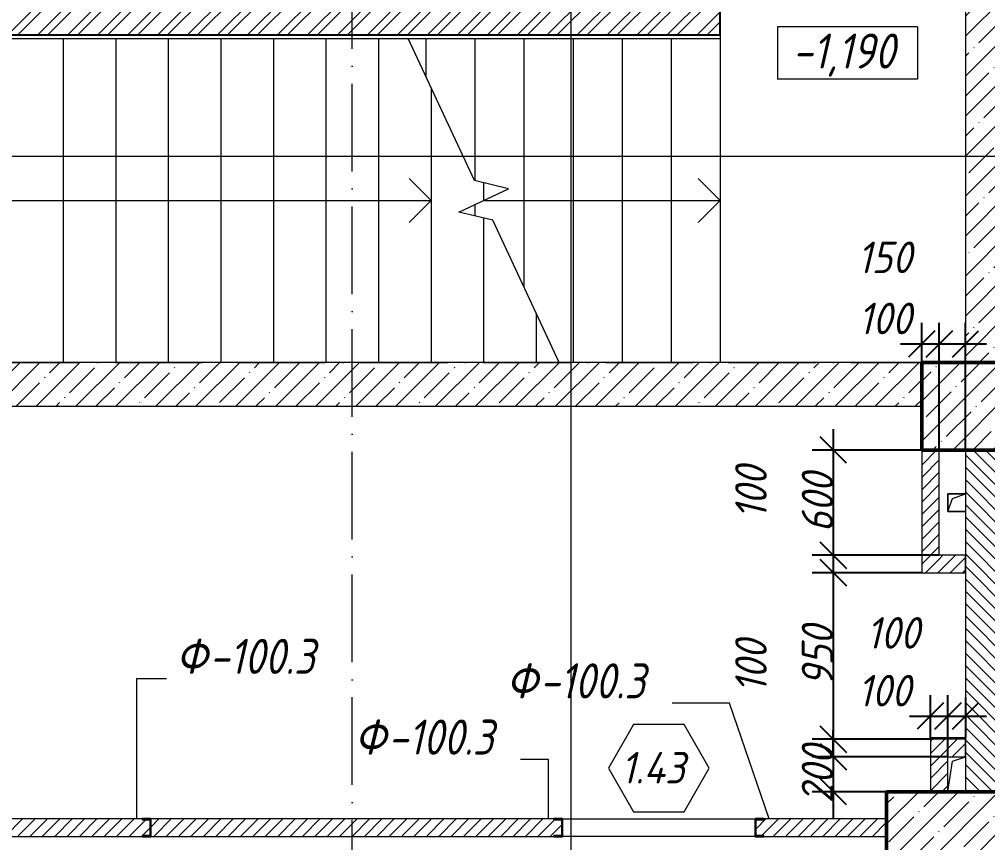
# Model space of a CAD drawing. Header units: millimetres. Extents: x -356862 to 418287, y 0 to 839748.
# Drawn here: x -79401 to -73874, y 624008 to 628706 of the extents above; entities that cross this region are included whole.
import ezdxf

# ---------------------------------------------------------------- set-up
doc = ezdxf.new("R2010")
doc.units = ezdxf.units.MM
doc.linetypes.add('50_200_ШТРИХ_1Т_ш5_п1_п1_', pattern=[700, 500, -100, 0, -100])
for name, color, linetype, lineweight in [('A-____-____-DIMS', 7, 'Continuous', 9), ('A-DOOR-____-IDEN', 7, 'Continuous', 9), ('A-FLOR-____-OTLN', 7, 'Continuous', 9), ('A-GENM-____-IDEN', 7, 'Continuous', 9), ('A-GENM-____-MCUT', 7, 'Continuous', 25), ('A-GENM-____-OTLN', 7, 'Continuous', 9), ('A-GENM-____-OTLN-1', 7, 'Continuous', 25), ('A-WALL-____-MCUT-1', 7, 'Continuous', 9), ('A-WALL-____-MCUT-3', 7, 'Continuous', 9), ('A-WALL-____-PATT-1', 7, 'Continuous', 9), ('A-WALL-FNSH-MCUT-1', 7, 'Continuous', 9), ('G-____-____-DIMS', 7, 'Continuous', 9), ('S-COLS-____-MCUT', 7, 'Continuous', 50), ('S-COLS-____-OTLN', 7, 'Continuous', 9), ('S-GRID-____-OTLN-1', 7, '50_200_ШТРИХ_1Т_ш5_п1_п1_', 9), ('S-STRS-____-MBND', 7, 'Continuous', 9), ('S-STRS-____-OTLN-1', 7, 'Continuous', 9)]:
    doc.layers.add(name, color=color, linetype=linetype, lineweight=lineweight)
for name, color, linetype, lineweight, true_color in [('A-WALL-____-MCUT-6', 7, 'Continuous', 25, 0x000000), ('A-WALL-____-PATT-2', 7, 'Continuous', 9, 0x787878), ('A-WALL-____-PATT-4', 9, 'Continuous', 9, 0x808080), ('A-WALL-____-PATT-6', 7, 'Continuous', 9, 0x000000), ('G-____-____-SYMB-1', 9, 'Continuous', 9, 0x808080), ('G-____-____-SYMB-2', 7, 'Continuous', 9, 0x000000), ('I-WALL-____-OTLN-2', 7, 'Continuous', 9, 0x000000)]:
    doc.layers.add(name, color=color, linetype=linetype, lineweight=lineweight, true_color=true_color)
doc.styles.add('ISOCPEUR_I_10', font='isocpeui.ttf', dxfattribs={"width": 0.9, "height": 180})
doc.styles.add('ISOCPEUR_I_14', font='isocpeui.ttf', dxfattribs={"width": 0.9, "height": 180})
doc.styles.add('ISOCPEUR_I_2', font='isocpeui.ttf', dxfattribs={"width": 0.85, "height": 2.3})
doc.dimstyles.new('ISO-1_8_0_9К_СРЕДНИЙ_Кладочные_5', dxfattribs={"dimscale": 304.8, "dimtxt": 179.276612, "dimasz": 0.492126, "dimexe": 0.393701, "dimexo": 0, "dimgap": 0, "dimtad": 1, "dimdec": 3, "dimrnd": 0.001, "dimdsep": 46, "dimtxsty": 'ISOCPEUR_I_10', "dimblk1": 'OBLIQUE', "dimblk2": 'OBLIQUE', "dimsah": 1, "dimcen": 0.09, "dimdle": 0.393701, "dimazin": 0, "dimtfac": 1, "dimtdec": 4, "dimtix": 1, "dimtmove": 2, "dimatfit": 3, "dimfxl": 1, "dimtvp": 1, "dimtolj": 1, "dimtzin": 0, "dimarcsym": 2})
doc.dimstyles.new('ISO-1_8_0_9К_СРЕДНИЙ_Кладочные_6', dxfattribs={"dimscale": 304.8, "dimtxt": 179.276612, "dimasz": 0.492126, "dimexe": 0.393701, "dimexo": 0, "dimgap": 0, "dimtad": 1, "dimdec": 3, "dimrnd": 0.001, "dimdsep": 46, "dimtxsty": 'ISOCPEUR_I_14', "dimblk1": 'OBLIQUE', "dimblk2": 'OBLIQUE', "dimsah": 1, "dimcen": 0.09, "dimdle": 0.393701, "dimazin": 0, "dimtfac": 1, "dimtdec": 4, "dimtix": 1, "dimtmove": 0, "dimatfit": 3, "dimfxl": 1, "dimtvp": 1, "dimtolj": 1, "dimtzin": 0, "dimarcsym": 2})
pattern_1 = [(45, (-175000.736, 544716.51), (-35.35534, 35.35534), [])]
pattern_2 = [(45, (-175000.74, 544716.51), (-114.04925, 114.04925), []), (45, (-174886.69, 544716.51), (-114.04925, 114.04925), [201.612, -40.322, 3.353, -36.97])]

# ---------------------------------------------------------------- blocks, each defined once
blk = doc.blocks.new('BSC_Колонна _Прямоугольная - 500х700-V133-АР1_Кладочный план 1 этажа в осях 1-64_Ю-ЯЯ')
at = {"layer": 'S-COLS-____-OTLN'}
h = blk.add_hatch(dxfattribs=at)
h.set_pattern_fill('FP_137', color=256, style=0, pattern_type=2)
h.set_pattern_definition([(315, (-79331.04, 100900), (114.04925, 114.04925), []), (315, (-79331.04, 100785.95), (114.04925, 114.04925), [201.613, -40.323, 3.353, -36.97])])
h.paths.add_polyline_path([(-250, 350), (-250, -350), (250, -350), (250, 350)], flags=0)
at = {"layer": 'S-COLS-____-MCUT'}
for p, q in [((250, 350), (-250, 350)), ((-250, 350), (-250, -350)), ((250, -350), (250, 350)), ((-250, -350), (250, -350))]:
    blk.add_line(p, q, dxfattribs=at)
blk = doc.blocks.new('BSC_Колонна _Прямоугольная - 500х500-V135-АР1_Кладочный план 1 этажа в осях 1-64_Ю-ЯЯ')
at = {"layer": 'S-COLS-____-OTLN'}
h = blk.add_hatch(dxfattribs=at)
h.set_pattern_fill('FP_139', color=256, style=0, pattern_type=2)
h.set_pattern_definition([(135, (81781.04, -101000), (-114.04925, -114.04925), []), (135, (81781.04, -100885.95), (-114.04925, -114.04925), [201.613, -40.323, 3.353, -36.97])])
h.paths.add_polyline_path([(250, 250), (-250, 250), (-250, -250), (250, -250)], flags=0)
at = {"layer": 'S-COLS-____-MCUT'}
for p, q in [((250, 250), (-250, 250)), ((-250, 250), (-250, -250)), ((250, -250), (250, 250)), ((-250, -250), (250, -250))]:
    blk.add_line(p, q, dxfattribs=at)
blk = doc.blocks.new('154_Фахверк_СКБ_Швеллер - Тип_100_3600-27825154-АР1_Кладочный план 1 этажа в осях 1-64_Ю-ЯЯ')
at = {"layer": 'A-GENM-____-MCUT'}
for p, q in [((175, 50), (125, 50)), ((125, 50), (125, -50)), ((128, 47), (175, 47)), ((128, -47), (128, 47)), ((175, 47), (175, 50)), ((125, -50), (175, -50)), ((175, -47), (128, -47)), ((175, -50), (175, -47))]:
    blk.add_line(p, q, dxfattribs=at)
blk = doc.blocks.new('AR_Отверстие прямоугольное _в плите_ - AR_Отверстие прямоугольное _в плите_-V208-АР1_Кладочный план 1 этажа в осях 1-64_Ю-ЯЯ')
at = {"layer": 'A-GENM-____-OTLN'}
for p, q in [((50, 50), (-50, 50)), ((-50, 50), (-50, -50)), ((-50, -50), (-25, 25)), ((-25, 25), (50, 50)), ((-50, -50), (50, -50))]:
    blk.add_line(p, q, dxfattribs=at)
blk = doc.blocks.new('AR_Отверстие прямоугольное _в плите_ - AR_Отверстие прямоугольное _в плите_-30510730-АР1_Кладочный план 1 этажа в осях 1-64_Ю-ЯЯ')
at = {"layer": 'A-GENM-____-OTLN'}
for p, q in [((-50, -100), (-25, 75)), ((-25, 75), (50, 100))]:
    blk.add_line(p, q, dxfattribs=at)
blk = doc.blocks.new('Марка проема - марка проема-27336095-АР1_Кладочный план 1 этажа в осях 1-64_Ю-ЯЯ')
at = {"layer": 'A-DOOR-____-IDEN'}
for p, q in [((-1.439, 0.159), (-2.877, -2.333)), ((1.439, 0.159), (-1.439, 0.159)), ((2.877, -2.333), (1.439, 0.159)), ((-2.877, -2.333), (-1.439, -4.825)), ((1.439, -4.825), (2.877, -2.333)), ((-1.439, -4.825), (1.439, -4.825))]:
    blk.add_line(p, q, dxfattribs=at)
blk = doc.blocks.new('_Oblique')
at = {"color": 0, "linetype": 'ByBlock', "lineweight": -2}
blk.add_line((-0.5, -0.5), (0.5, 0.5), dxfattribs=at)
blk = doc.blocks.new('*D12937')
at = {"layer": 'A-____-____-DIMS', "color": 0, "lineweight": -2, "transparency": 16777216}
for p, q in [((-74755.4, 626367.6), (-74755.4, 625527.6)), ((-74250.7, 626247.6), (-74875.4, 626247.6)), ((-74150.7, 625647.6), (-74875.4, 625647.6))]:
    blk.add_line(p, q, dxfattribs=at)
at = {"layer": 'Defpoints', "color": 0, "transparency": 16777216}
for p in [(-74250.7, 626247.6), (-74755.4, 625647.6), (-74150.7, 625647.6)]:
    blk.add_point(p, dxfattribs=at)
at = {"layer": 'A-____-____-DIMS', "color": 0, "lineweight": -2, "transparency": 16777216, "xscale": 150, "yscale": 150, "zscale": 150}
for p, rotation in [((-74755.4, 626247.6), 90), ((-74755.4, 625647.6), 270)]:
    blk.add_blockref('_Oblique', p, dxfattribs=dict(at, rotation=rotation))
at = {"layer": 'A-____-____-DIMS', "color": 0, "transparency": 16777216, "insert": (-74845.4, 625947.6), "char_height": 180, "width": 409.578, "attachment_point": 5, "rotation": 90, "style": 'ISOCPEUR_I_14'}
blk.add_mtext('\\A1;600', dxfattribs=at)
blk = doc.blocks.new('*D12938')
at = {"layer": 'A-____-____-DIMS', "color": 0, "lineweight": -2, "transparency": 16777216}
for p, q in [((-74755.4, 625767.6), (-74755.4, 625427.6)), ((-74150.7, 625647.6), (-74875.4, 625647.6)), ((-74250.7, 625547.6), (-74875.4, 625547.6))]:
    blk.add_line(p, q, dxfattribs=at)
at = {"layer": 'Defpoints', "color": 0, "transparency": 16777216}
for p in [(-74150.7, 625647.6), (-74755.4, 625547.6), (-74250.7, 625547.6)]:
    blk.add_point(p, dxfattribs=at)
at = {"layer": 'A-____-____-DIMS', "color": 0, "lineweight": -2, "transparency": 16777216, "xscale": 150, "yscale": 150, "zscale": 150}
for p, rotation in [((-74755.4, 625647.6), 90), ((-74755.4, 625547.6), 270)]:
    blk.add_blockref('_Oblique', p, dxfattribs=dict(at, rotation=rotation))
at = {"layer": 'A-____-____-DIMS', "color": 0, "transparency": 16777216, "insert": (-75315.1, 625853.7), "char_height": 180, "width": 368.207, "attachment_point": 1, "rotation": 90, "line_spacing_factor": 1.149209, "style": 'ISOCPEUR_I_10'}
blk.add_mtext('\\A1;100', dxfattribs=at)
blk = doc.blocks.new('*D12939')
at = {"layer": 'A-____-____-DIMS', "color": 0, "lineweight": -2, "transparency": 16777216}
for p, q in [((-74755.4, 625667.6), (-74755.4, 624477.6)), ((-74250.7, 625547.6), (-74875.4, 625547.6)), ((-74200.7, 624597.6), (-74875.4, 624597.6))]:
    blk.add_line(p, q, dxfattribs=at)
at = {"layer": 'Defpoints', "color": 0, "transparency": 16777216}
for p in [(-74250.7, 625547.6), (-74755.4, 624597.6), (-74200.7, 624597.6)]:
    blk.add_point(p, dxfattribs=at)
at = {"layer": 'A-____-____-DIMS', "color": 0, "lineweight": -2, "transparency": 16777216, "xscale": 150, "yscale": 150, "zscale": 150}
for p, rotation in [((-74755.4, 625547.6), 90), ((-74755.4, 624597.6), 270)]:
    blk.add_blockref('_Oblique', p, dxfattribs=dict(at, rotation=rotation))
at = {"layer": 'A-____-____-DIMS', "color": 0, "transparency": 16777216, "insert": (-74845.4, 625072.6), "char_height": 180, "width": 409.578, "attachment_point": 5, "rotation": 90, "style": 'ISOCPEUR_I_14'}
blk.add_mtext('\\A1;950', dxfattribs=at)
blk = doc.blocks.new('*D12940')
at = {"layer": 'A-____-____-DIMS', "color": 0, "lineweight": -2, "transparency": 16777216}
for p, q in [((-74755.4, 624717.6), (-74755.4, 624377.6)), ((-74200.7, 624597.6), (-74875.4, 624597.6)), ((-74100.7, 624497.6), (-74875.4, 624497.6))]:
    blk.add_line(p, q, dxfattribs=at)
at = {"layer": 'Defpoints', "color": 0, "transparency": 16777216}
for p in [(-74200.7, 624597.6), (-74755.4, 624497.6), (-74100.7, 624497.6)]:
    blk.add_point(p, dxfattribs=at)
at = {"layer": 'A-____-____-DIMS', "color": 0, "lineweight": -2, "transparency": 16777216, "xscale": 150, "yscale": 150, "zscale": 150}
for p, rotation in [((-74755.4, 624597.6), 90), ((-74755.4, 624497.6), 270)]:
    blk.add_blockref('_Oblique', p, dxfattribs=dict(at, rotation=rotation))
at = {"layer": 'A-____-____-DIMS', "color": 0, "transparency": 16777216, "insert": (-75315.1, 624861.7), "char_height": 180, "width": 368.207, "attachment_point": 1, "rotation": 90, "line_spacing_factor": 1.149209, "style": 'ISOCPEUR_I_10'}
blk.add_mtext('\\A1;100', dxfattribs=at)
blk = doc.blocks.new('*D12941')
at = {"layer": 'A-____-____-DIMS', "color": 0, "lineweight": -2, "transparency": 16777216}
for p, q in [((-74755.4, 624497.6), (-74755.4, 624647.6)), ((-74100.7, 624497.6), (-74875.4, 624497.6)), ((-74755.4, 624497.6), (-74755.4, 624297.6)), ((-74200.7, 624297.6), (-74875.4, 624297.6)), ((-74755.4, 624297.6), (-74755.4, 624147.6))]:
    blk.add_line(p, q, dxfattribs=at)
at = {"layer": 'Defpoints', "color": 0, "transparency": 16777216}
for p in [(-74100.7, 624497.6), (-74755.4, 624297.6), (-74200.7, 624297.6)]:
    blk.add_point(p, dxfattribs=at)
at = {"layer": 'A-____-____-DIMS', "color": 0, "lineweight": -2, "transparency": 16777216, "xscale": 150, "yscale": 150, "zscale": 150}
for p, rotation in [((-74755.4, 624497.6), 270), ((-74755.4, 624297.6), 90)]:
    blk.add_blockref('_Oblique', p, dxfattribs=dict(at, rotation=rotation))
at = {"layer": 'A-____-____-DIMS', "color": 0, "transparency": 16777216, "insert": (-74845.4, 624397.6), "char_height": 180, "width": 409.578, "attachment_point": 5, "rotation": 90, "style": 'ISOCPEUR_I_14'}
blk.add_mtext('\\A1;200', dxfattribs=at)
blk = doc.blocks.new('*D12942')
at = {"layer": 'A-____-____-DIMS', "color": 0, "lineweight": -2, "transparency": 16777216}
for p, q in [((-74250.7, 626247.6), (-74250.7, 626973.7)), ((-74150.7, 626247.6), (-74150.7, 626973.7)), ((-74370.7, 626853.7), (-74030.7, 626853.7))]:
    blk.add_line(p, q, dxfattribs=at)
at = {"layer": 'Defpoints', "color": 0, "transparency": 16777216}
for p in [(-74150.7, 626853.7), (-74250.7, 626247.6), (-74150.7, 626247.6)]:
    blk.add_point(p, dxfattribs=at)
at = {"layer": 'A-____-____-DIMS', "color": 0, "lineweight": -2, "transparency": 16777216, "xscale": 150, "yscale": 150, "zscale": 150, "rotation": 180}
blk.add_blockref('_Oblique', (-74250.7, 626853.7), dxfattribs=at)
at = {"layer": 'A-____-____-DIMS', "color": 0, "lineweight": -2, "transparency": 16777216, "xscale": 150, "yscale": 150, "zscale": 150}
blk.add_blockref('_Oblique', (-74150.7, 626853.7), dxfattribs=at)
at = {"layer": 'A-____-____-DIMS', "color": 0, "transparency": 16777216, "insert": (-74612.7, 627088.8), "char_height": 180, "width": 368.207, "attachment_point": 1, "line_spacing_factor": 1.149209, "style": 'ISOCPEUR_I_10'}
blk.add_mtext('\\A1;100', dxfattribs=at)
blk = doc.blocks.new('*D12943')
at = {"layer": 'A-____-____-DIMS', "color": 0, "lineweight": -2, "transparency": 16777216}
for p, q in [((-74150.7, 626247.6), (-74150.7, 626973.7)), ((-74000.7, 626247.6), (-74000.7, 626973.7)), ((-74270.7, 626853.7), (-73880.7, 626853.7))]:
    blk.add_line(p, q, dxfattribs=at)
at = {"layer": 'Defpoints', "color": 0, "transparency": 16777216}
for p in [(-74000.7, 626853.7), (-74150.7, 626247.6), (-74000.7, 626247.6)]:
    blk.add_point(p, dxfattribs=at)
at = {"layer": 'A-____-____-DIMS', "color": 0, "lineweight": -2, "transparency": 16777216, "xscale": 150, "yscale": 150, "zscale": 150, "rotation": 180}
blk.add_blockref('_Oblique', (-74150.7, 626853.7), dxfattribs=at)
at = {"layer": 'A-____-____-DIMS', "color": 0, "lineweight": -2, "transparency": 16777216, "xscale": 150, "yscale": 150, "zscale": 150}
blk.add_blockref('_Oblique', (-74000.7, 626853.7), dxfattribs=at)
at = {"layer": 'A-____-____-DIMS', "color": 0, "transparency": 16777216, "insert": (-74617.7, 627437.6), "char_height": 180, "width": 368.207, "attachment_point": 1, "line_spacing_factor": 1.149209, "style": 'ISOCPEUR_I_10'}
blk.add_mtext('\\A1;150', dxfattribs=at)
blk = doc.blocks.new('*D12944')
at = {"layer": 'A-____-____-DIMS', "color": 0, "lineweight": -2, "transparency": 16777216}
for p, q in [((-74200.7, 624597.6), (-74200.7, 624849.7)), ((-74100.7, 624497.6), (-74100.7, 624849.7)), ((-74320.7, 624729.7), (-73980.7, 624729.7))]:
    blk.add_line(p, q, dxfattribs=at)
at = {"layer": 'Defpoints', "color": 0, "transparency": 16777216}
for p in [(-74100.7, 624729.7), (-74200.7, 624597.6), (-74100.7, 624497.6)]:
    blk.add_point(p, dxfattribs=at)
at = {"layer": 'A-____-____-DIMS', "color": 0, "lineweight": -2, "transparency": 16777216, "xscale": 150, "yscale": 150, "zscale": 150, "rotation": 180}
blk.add_blockref('_Oblique', (-74200.7, 624729.7), dxfattribs=at)
at = {"layer": 'A-____-____-DIMS', "color": 0, "lineweight": -2, "transparency": 16777216, "xscale": 150, "yscale": 150, "zscale": 150}
blk.add_blockref('_Oblique', (-74100.7, 624729.7), dxfattribs=at)
at = {"layer": 'A-____-____-DIMS', "color": 0, "transparency": 16777216, "insert": (-74616.1, 624964.9), "char_height": 180, "width": 368.207, "attachment_point": 1, "line_spacing_factor": 1.149209, "style": 'ISOCPEUR_I_10'}
blk.add_mtext('\\A1;100', dxfattribs=at)
blk = doc.blocks.new('*D12945')
at = {"layer": 'A-____-____-DIMS', "color": 0, "lineweight": -2, "transparency": 16777216}
for p, q in [((-74100.7, 624497.6), (-74100.7, 624849.7)), ((-74000.7, 624835.8), (-74000.7, 624609.7)), ((-74220.7, 624729.7), (-73880.7, 624729.7))]:
    blk.add_line(p, q, dxfattribs=at)
at = {"layer": 'Defpoints', "color": 0, "transparency": 16777216}
for p in [(-74000.7, 624835.8), (-74000.7, 624729.7), (-74100.7, 624497.6)]:
    blk.add_point(p, dxfattribs=at)
at = {"layer": 'A-____-____-DIMS', "color": 0, "lineweight": -2, "transparency": 16777216, "xscale": 150, "yscale": 150, "zscale": 150, "rotation": 180}
blk.add_blockref('_Oblique', (-74100.7, 624729.7), dxfattribs=at)
at = {"layer": 'A-____-____-DIMS', "color": 0, "lineweight": -2, "transparency": 16777216, "xscale": 150, "yscale": 150, "zscale": 150}
blk.add_blockref('_Oblique', (-74000.7, 624729.7), dxfattribs=at)
at = {"layer": 'A-____-____-DIMS', "color": 0, "transparency": 16777216, "insert": (-74565.9, 625294.7), "char_height": 180, "width": 368.207, "attachment_point": 1, "line_spacing_factor": 1.149209, "style": 'ISOCPEUR_I_10'}
blk.add_mtext('\\A1;100', dxfattribs=at)
blk = doc.blocks.new('Высотные отметки - 9_5х3_5_h_-17668430-АР1_Кладочный план 1 этажа в осях 1-64_Ю-ЯЯ')
at = {"layer": 'G-____-____-DIMS'}
for p, q in [((-4, 3), (-4, 0)), ((4, 3), (-4, 3)), ((4, 3), (4, 0)), ((4, 0), (-4, 0))]:
    blk.add_line(p, q, dxfattribs=at)

msp = doc.modelspace()

# ---------------------------------------------------------------- hatches: boundary and pattern name
at = {"layer": 'A-WALL-____-PATT-1'}
h = msp.add_hatch(dxfattribs=at)
h.set_pattern_fill('FP_6', color=256, style=0, pattern_type=2)
h.set_pattern_definition([(135, (-175000.736, 544716.51), (-35.35534, -35.35534), [])])
h.paths.add_polyline_path([(-73750.7357, 624297.5526), (-73750.7357, 626247.5526), (-74000.7357, 626247.5526), (-74000.7357, 624297.5526)], flags=0)
at = {"layer": 'A-WALL-____-PATT-2'}
h = msp.add_hatch(dxfattribs=at)
h.set_pattern_fill('FP_2', color=256, style=0, pattern_type=2)
h.set_pattern_definition(pattern_2)
h.paths.add_polyline_path([(-73750.7357, 626747.5526), (-73750.7357, 630147.5526), (-74000.7357, 630147.5526), (-74000.7357, 626747.5526)], flags=0)
h = msp.add_hatch(dxfattribs=at)
h.set_pattern_fill('FP_2', color=256, style=0, pattern_type=2)
h.set_pattern_definition(pattern_2)
h.paths.add_polyline_path([(-74250.7357, 626497.5526), (-74250.7357, 626747.5526), (-81250.7357, 626747.5526), (-81250.7357, 626497.5526), (-74269.8145, 626497.5526)], flags=0)
at = {"layer": 'A-WALL-____-PATT-4'}
h = msp.add_hatch(dxfattribs=at)
h.set_pattern_fill('FP_5', color=256, style=0, pattern_type=2)
h.set_pattern_definition(pattern_1)
h.paths.add_polyline_path([(-74150.7357, 625547.5526), (-74150.7357, 626247.5526), (-74250.7357, 626247.5526), (-74250.7357, 625547.5526)], flags=0)
h = msp.add_hatch(dxfattribs=at)
h.set_pattern_fill('FP_5', color=256, style=0, pattern_type=2)
h.set_pattern_definition(pattern_1)
h.paths.add_polyline_path([(-74150.7357, 625547.5526), (-74000.7357, 625547.5526), (-74000.7357, 625647.5526), (-74150.7357, 625647.5526)], flags=0)
h = msp.add_hatch(dxfattribs=at)
h.set_pattern_fill('FP_5', color=256, style=0, pattern_type=2)
h.set_pattern_definition(pattern_1)
h.paths.add_polyline_path([(-74000.7357, 624497.5526), (-74000.7357, 624597.5526), (-74200.7357, 624597.5526), (-74200.7357, 624497.5526), (-74100.7357, 624497.5526)], flags=0)
h = msp.add_hatch(dxfattribs=at)
h.set_pattern_fill('FP_5', color=256, style=0, pattern_type=2)
h.set_pattern_definition(pattern_1)
h.paths.add_polyline_path([(-74100.7357, 624297.5526), (-74100.7357, 624497.5526), (-74200.7357, 624497.5526), (-74200.7357, 624297.5526)], flags=0)
h = msp.add_hatch(dxfattribs=at)
h.set_pattern_fill('FP_5', color=256, style=0, pattern_type=2)
h.set_pattern_definition(pattern_1)
h.paths.add_polyline_path([(-76350.7357, 624042.5526), (-76350.7357, 624045.5526), (-76303.7357, 624045.5526), (-76303.7357, 624139.5526), (-76350.7357, 624139.5526), (-76350.7357, 624142.5526), (-78650.7357, 624142.5526), (-78650.7357, 624042.5526), (-77804.743, 624042.5526)], flags=0)
h.paths.add_polyline_path([(-75150.7357, 624042.5526), (-74450.7357, 624042.5526), (-74450.7357, 624142.5526), (-75150.7357, 624142.5526), (-75150.7357, 624139.5526), (-75197.7357, 624139.5526), (-75197.7357, 624045.5526), (-75150.7357, 624045.5526)], flags=0)
h.paths.add_polyline_path([(-78700.7357, 624042.5526), (-78700.7357, 624045.5526), (-78653.7357, 624045.5526), (-78653.7357, 624139.5526), (-78700.7357, 624139.5526), (-78700.7357, 624142.5526), (-81050.7357, 624142.5526), (-81050.7357, 624042.5526), (-79572.2073, 624042.5526)], flags=0)
at = {"layer": 'A-WALL-____-PATT-6'}
h = msp.add_hatch(dxfattribs=at)
h.set_pattern_fill('FP_3', color=256, style=0, pattern_type=2)
h.set_pattern_definition([(45, (-175000.74, 544716.51), (-85.53659, 85.53659), []), (45, (-174943.71, 544716.51), (-85.53659, 85.53659), [])])
h.paths.add_polyline_path([(-75400.7357, 628617.5526), (-75400.7357, 628867.5526), (-79450.7357, 628867.5526), (-79450.7357, 628617.5526), (-76037.2788, 628617.5526)], flags=0)

# ---------------------------------------------------------------- linework, layer by layer
at = {"layer": 'A-FLOR-____-OTLN'}
for p, q in [((-74100.7357, 625997.2051), (-74000.7357, 625997.2051)), ((-74100.7357, 625897.2051), (-74100.7357, 625997.2051)), ((-74000.7357, 625897.2051), (-74100.7357, 625897.2051)), ((-74200.7357, 624597.5526), (-74200.7357, 624607.5526)), ((-74200.7357, 624607.5526), (-74000.7357, 624607.5526))]:
    msp.add_line(p, q, dxfattribs=at)
at = {"layer": 'A-GENM-____-IDEN'}
for p, q in [((-78730.7357, 624943.4421), (-78561.263, 624943.4421)), ((-78730.7357, 624142.5526), (-78730.7357, 624943.4421)), ((-75347.6478, 624803.4421), (-75675.7357, 624803.4421)), ((-75120.7357, 624142.5526), (-75347.6478, 624803.4421)), ((-76380.7357, 624482.5526), (-76541.263, 624482.5526)), ((-76380.7357, 624142.5526), (-76380.7357, 624482.5526))]:
    msp.add_line(p, q, dxfattribs=at)
at = {"layer": 'A-WALL-____-MCUT-1'}
msp.add_line((-74000.7357, 626247.5526), (-74000.7357, 624297.5526), dxfattribs=at)
at = {"layer": 'A-WALL-____-MCUT-3'}
for p, q in [((-74000.7357, 630147.5526), (-74000.7357, 626747.5526)), ((-74250.7357, 626747.5526), (-81250.7357, 626747.5526)), ((-81250.7357, 626497.5526), (-74250.7357, 626497.5526))]:
    msp.add_line(p, q, dxfattribs=at)
at = {"layer": 'A-WALL-____-MCUT-6'}
for p, q in [((-75400.7357, 628617.5526), (-75400.7357, 628867.5526)), ((-79450.7357, 628617.5526), (-75400.7357, 628617.5526))]:
    msp.add_line(p, q, dxfattribs=at)
at = {"layer": 'A-WALL-FNSH-MCUT-1'}
for p, q in [((-74250.7357, 626247.5526), (-74250.7357, 625547.5526)), ((-74150.7357, 625647.5526), (-74150.7357, 626247.5526)), ((-74000.7357, 625647.5526), (-74150.7357, 625647.5526)), ((-74000.7357, 625547.5526), (-74000.7357, 625647.5526)), ((-74250.7357, 625547.5526), (-74000.7357, 625547.5526)), ((-74000.7357, 624597.5526), (-74200.7357, 624597.5526)), ((-74200.7357, 624597.5526), (-74200.7357, 624297.5526)), ((-74000.7357, 624497.5526), (-74000.7357, 624597.5526)), ((-74100.7357, 624497.5526), (-74000.7357, 624497.5526)), ((-74100.7357, 624297.5526), (-74100.7357, 624497.5526)), ((-78700.7357, 624142.5526), (-81050.7357, 624142.5526)), ((-76350.7357, 624142.5526), (-78650.7357, 624142.5526)), ((-74450.7357, 624142.5526), (-75150.7357, 624142.5526)), ((-81050.7357, 624042.5526), (-78700.7357, 624042.5526)), ((-78650.7357, 624042.5526), (-76350.7357, 624042.5526)), ((-75150.7357, 624042.5526), (-74450.7357, 624042.5526))]:
    msp.add_line(p, q, dxfattribs=at)
at = {"layer": 'G-____-____-SYMB-1'}
msp.add_line((-76252.5357, 632307.6488), (-76252.5357, 590122.8368), dxfattribs=at)
at = {"layer": 'G-____-____-SYMB-2'}
msp.add_line((-180262.5176, 627925.5632), (-70620.9903, 627925.5632), dxfattribs=at)
at = {"layer": 'I-WALL-____-OTLN-2'}
for p, q in [((-76300.7357, 624142.5526), (-75200.7357, 624142.5526)), ((-75200.7357, 624042.5526), (-76300.7357, 624042.5526))]:
    msp.add_line(p, q, dxfattribs=at)
at = {"layer": 'S-GRID-____-OTLN-1'}
for p, q in [((-77500.7357, 594233.193), (-77500.7357, 635609.362)), ((-179669.5059, 626747.5526), (-70926.3291, 626747.5526))]:
    msp.add_line(p, q, dxfattribs=at)
at = {"layer": 'S-STRS-____-MBND'}
for p, q in [((-76803.563, 627785.4936), (-77182.0703, 628597.2051)), ((-76609.1251, 627738.2392), (-76803.563, 627785.4936)), ((-76892.3463, 627606.171), (-76609.1251, 627738.2392)), ((-76697.9084, 627558.9166), (-76892.3463, 627606.171)), ((-76319.4011, 626747.2051), (-76697.9084, 627558.9166))]:
    msp.add_line(p, q, dxfattribs=at)
at = {"layer": 'S-STRS-____-OTLN-1'}
for p, q in [((-79450.7357, 628597.2051), (-79150.7357, 628597.2051)), ((-79150.7357, 628597.2051), (-78850.7357, 628597.2051)), ((-79150.7357, 628597.2051), (-79150.7357, 626747.5526)), ((-79150.7357, 628597.2051), (-79150.7357, 626747.5526)), ((-78850.7357, 628597.2051), (-78550.7357, 628597.2051)), ((-78850.7357, 628597.2051), (-78850.7357, 626747.5526)), ((-78850.7357, 628597.2051), (-78850.7357, 626747.5526)), ((-78550.7357, 628597.2051), (-78250.7357, 628597.2051)), ((-78550.7357, 628597.2051), (-78550.7357, 626747.5526)), ((-78550.7357, 628597.2051), (-78550.7357, 626747.5526)), ((-78250.7357, 628597.2051), (-77950.7357, 628597.2051)), ((-78250.7357, 628597.2051), (-78250.7357, 626747.5526)), ((-78250.7357, 628597.2051), (-78250.7357, 626747.5526)), ((-77950.7357, 628597.2051), (-77650.7357, 628597.2051)), ((-77950.7357, 628597.2051), (-77950.7357, 626747.5526)), ((-77950.7357, 628597.2051), (-77950.7357, 626747.5526)), ((-77650.7357, 628597.2051), (-77350.7357, 628597.2051)), ((-77650.7357, 628597.2051), (-77650.7357, 626747.5526)), ((-77650.7357, 628597.2051), (-77650.7357, 626747.5526)), ((-77350.7357, 628597.2051), (-77182.0703, 628597.2051)), ((-77350.7357, 628597.2051), (-77350.7357, 626747.5526)), ((-77350.7357, 628597.2051), (-77350.7357, 626747.5526)), ((-77182.0703, 628597.2051), (-77080.7357, 628597.2051)), ((-77080.7357, 628597.2051), (-76800.7357, 628597.2051)), ((-77080.7357, 628597.2051), (-77080.7357, 628379.8924)), ((-77080.7357, 628597.2051), (-77080.7357, 628379.8924)), ((-76800.7357, 628597.2051), (-76520.7357, 628597.2051)), ((-76800.7357, 628597.2051), (-76800.7357, 627784.8064)), ((-76800.7357, 628597.2051), (-76800.7357, 627784.8064)), ((-76520.7357, 628597.2051), (-76240.7357, 628597.2051)), ((-76520.7357, 628597.2051), (-76520.7357, 627178.9685)), ((-76520.7357, 628597.2051), (-76520.7357, 627178.9685)), ((-76240.7357, 628597.2051), (-75960.7357, 628597.2051)), ((-76240.7357, 628597.2051), (-76240.7357, 626747.5526)), ((-76240.7357, 628597.2051), (-76240.7357, 626747.5526)), ((-75960.7357, 628597.2051), (-75680.7357, 628597.2051)), ((-75960.7357, 628597.2051), (-75960.7357, 626747.5526)), ((-75960.7357, 628597.2051), (-75960.7357, 626747.5526)), ((-75680.7357, 628597.2051), (-75400.7357, 628597.2051)), ((-75680.7357, 628597.2051), (-75680.7357, 626747.5526)), ((-75680.7357, 628597.2051), (-75680.7357, 626747.5526)), ((-75400.7357, 628617.5526), (-75400.7357, 628597.2051)), ((-75400.7357, 628597.2051), (-75400.7357, 626747.5526)), ((-75400.7357, 628597.2051), (-75400.7357, 626747.5526)), ((-77050.7357, 628315.5572), (-77050.7357, 626747.5526)), ((-77050.7357, 628315.5572), (-77050.7357, 626747.5526)), ((-77050.7357, 627672.2051), (-77175.7357, 627797.2051)), ((-76750.7357, 627772.6549), (-76750.7357, 627672.2051)), ((-76750.7357, 627772.6549), (-76750.7357, 627672.2051)), ((-75400.7357, 627672.2051), (-75525.7357, 627797.2051)), ((-79450.7357, 627672.2051), (-79150.7357, 627672.2051)), ((-79150.7357, 627672.2051), (-78850.7357, 627672.2051)), ((-78850.7357, 627672.2051), (-78550.7357, 627672.2051)), ((-78550.7357, 627672.2051), (-78250.7357, 627672.2051)), ((-78250.7357, 627672.2051), (-77950.7357, 627672.2051)), ((-77950.7357, 627672.2051), (-77650.7357, 627672.2051)), ((-77650.7357, 627672.2051), (-77350.7357, 627672.2051)), ((-77350.7357, 627672.2051), (-77050.7357, 627672.2051)), ((-77050.7357, 627672.2051), (-77175.7357, 627547.2051)), ((-76800.7357, 627648.8897), (-76800.7357, 627583.9068)), ((-76800.7357, 627648.8897), (-76800.7357, 627583.9068)), ((-76750.7357, 627672.2051), (-76520.7357, 627672.2051)), ((-76520.7357, 627672.2051), (-76240.7357, 627672.2051)), ((-76240.7357, 627672.2051), (-75960.7357, 627672.2051)), ((-75960.7357, 627672.2051), (-75680.7357, 627672.2051)), ((-75680.7357, 627672.2051), (-75400.7357, 627672.2051)), ((-75400.7357, 627672.2051), (-75525.7357, 627547.2051)), ((-76750.7357, 627571.7553), (-76750.7357, 626747.5526)), ((-76750.7357, 627571.7553), (-76750.7357, 626747.5526)), ((-76450.7357, 627028.853), (-76450.7357, 626747.2051)), ((-76450.7357, 627028.853), (-76450.7357, 626747.2051)), ((-76450.7357, 626747.2051), (-76319.4011, 626747.2051))]:
    msp.add_line(p, q, dxfattribs=at)

# ---------------------------------------------------------------- block references
at = {"layer": 'A-DOOR-____-IDEN', "xscale": 99.99999999999993, "yscale": 99.99999999999993, "zscale": 99.99999999999993}
msp.add_blockref('Марка проема - марка проема-27336095-АР1_Кладочный план 1 этажа в осях 1-64_Ю-ЯЯ', (-75750.7357, 624666.0611), dxfattribs=at)
at = {"layer": 'A-GENM-____-OTLN'}
for name, p in [('AR_Отверстие прямоугольное _в плите_ - AR_Отверстие прямоугольное _в плите_-V208-АР1_Кладочный план 1 этажа в осях 1-64_Ю-ЯЯ', (-74050.7357, 625947.2051)), ('AR_Отверстие прямоугольное _в плите_ - AR_Отверстие прямоугольное _в плите_-30510730-АР1_Кладочный план 1 этажа в осях 1-64_Ю-ЯЯ', (-74050.7357, 624397.5526))]:
    msp.add_blockref(name, p, dxfattribs=at)
at = {"layer": 'A-GENM-____-OTLN-1', "rotation": 180}
for p in [(-78525.7357, 624092.5526), (-76175.7357, 624092.5526)]:
    msp.add_blockref('154_Фахверк_СКБ_Швеллер - Тип_100_3600-27825154-АР1_Кладочный план 1 этажа в осях 1-64_Ю-ЯЯ', p, dxfattribs=at)
at = {"layer": 'A-GENM-____-OTLN-1'}
msp.add_blockref('154_Фахверк_СКБ_Швеллер - Тип_100_3600-27825154-АР1_Кладочный план 1 этажа в осях 1-64_Ю-ЯЯ', (-75325.7357, 624092.5526), dxfattribs=at)
at = {"layer": 'G-____-____-DIMS', "xscale": 99.99999999999993, "yscale": 99.99999999999993, "zscale": 99.99999999999993}
msp.add_blockref('Высотные отметки - 9_5х3_5_h_-17668430-АР1_Кладочный план 1 этажа в осях 1-64_Ю-ЯЯ', (-74673.7024, 628363.7167), dxfattribs=at)
at = {"layer": 'S-COLS-____-OTLN'}
for name, p, rotation in [('BSC_Колонна _Прямоугольная - 500х500-V135-АР1_Кладочный план 1 этажа в осях 1-64_Ю-ЯЯ', (-74000.7357, 626497.5526), 269.9999999999997), ('BSC_Колонна _Прямоугольная - 500х700-V133-АР1_Кладочный план 1 этажа в осях 1-64_Ю-ЯЯ', (-74100.7357, 624047.5526), 89.9999999999999)]:
    msp.add_blockref(name, p, dxfattribs=dict(at, rotation=rotation))

# ---------------------------------------------------------------- texts
at = {"layer": 'A-DOOR-____-IDEN', "insert": (-75966.9248, 624524.8807), "char_height": 180, "width": 476.202375, "attachment_point": 1, "style": 'ISOCPEUR_I_14'}
msp.add_mtext('1.43', dxfattribs=at)
at = {"layer": 'A-GENM-____-IDEN', "char_height": 200, "attachment_point": 1, "style": 'ISOCPEUR_I_2'}
for s, insert, width in [('\\fISOCPEUR|b0|i1|c204|p34|;\\W.9;Ф', (-78507.8196, 625170.5583), 230.886), ('-100.3', (-78317.3196, 625170.5583), 822.531375), ('\\fISOCPEUR|b0|i1|c204|p34|;\\W.9;Ф', (-76622.2924, 625030.5583), 230.886), ('-100.3', (-76431.7924, 625030.5583), 822.531375), ('\\fISOCPEUR|b0|i1|c204|p34|;\\W.9;Ф', (-77487.8196, 624709.6687), 230.886), ('-100.3', (-77297.3196, 624709.6687), 822.531375)]:
    msp.add_mtext(s, dxfattribs=dict(at, insert=insert, width=width))
at = {"layer": 'G-____-____-DIMS', "insert": (-74988.422, 628625.0079), "char_height": 200, "width": 755.327147, "attachment_point": 1, "line_spacing_factor": 1.149209, "style": 'ISOCPEUR_I_2'}
msp.add_mtext('-1,190', dxfattribs=at)

# ---------------------------------------------------------------- dimensions: what is measured, and where the dimension line sits
at = {"layer": 'A-____-____-DIMS'}
for base, p1, p2, override, picture, middle in [((-74000.7357, 626853.6861), (-74150.7357, 626247.5526), (-74000.7357, 626247.5526), {"dimpost": '<>', "dimfxl": 150}, '*D12943', (-74433.6063, 627317.557)), ((-74150.7357, 626853.6861), (-74250.7357, 626247.5526), (-74150.7357, 626247.5526), {"dimpost": '<>', "dimfxl": 100}, '*D12942', (-74428.6146, 626968.8481)), ((-74000.7357, 624729.7357), (-74100.7357, 624497.5526), (-74000.7357, 624835.8018), {"dimpost": '<>', "dimfxl": 352.72158}, '*D12945', (-74381.8017, 625174.6508)), ((-74100.7357, 624729.7357), (-74200.7357, 624597.5526), (-74100.7357, 624497.5526), {"dimpost": '<>', "dimfxl": 141.421356}, '*D12944', (-74431.9514, 624844.8978))]:
    dim = msp.add_linear_dim(base=base, p1=p1, p2=p2, dimstyle='ISO-1_8_0_9К_СРЕДНИЙ_Кладочные_5', override=override, dxfattribs=at)
    dim.commit()
    dim.dimension.update_dxf_attribs({"geometry": picture, "text_midpoint": middle, "dimtype": 160})
for base, p1, p2, override, picture, middle in [((-74755.4115, 625647.5526), (-74250.7357, 626247.5526), (-74150.7357, 625647.5526), {"dimpost": '<>', "dimfxl": 608.276253}, '*D12937', (-74845.4115, 625947.5526)), ((-74755.4115, 624597.5526), (-74250.7357, 625547.5526), (-74200.7357, 624597.5526), {"dimpost": '<>', "dimfxl": 951.31488}, '*D12939', (-74845.4115, 625072.5526)), ((-74755.4115, 624297.5526), (-74100.7357, 624497.5526), (-74200.7357, 624297.5526), {"dimpost": '<>', "dimfxl": 223.606798}, '*D12941', (-74845.4115, 624397.5526))]:
    dim = msp.add_linear_dim(base=base, p1=p1, p2=p2, angle=90, dimstyle='ISO-1_8_0_9К_СРЕДНИЙ_Кладочные_6', override=override, dxfattribs=at)
    dim.commit()
    dim.dimension.update_dxf_attribs({"geometry": picture, "text_midpoint": middle})
for base, p1, p2, picture, middle in [((-74755.4115, 625547.5526), (-74150.7357, 625647.5526), (-74250.7357, 625547.5526), '*D12938', (-75195.118, 626037.8312)), ((-74755.4115, 624497.5526), (-74200.7357, 624597.5526), (-74100.7357, 624497.5526), '*D12940', (-75195.118, 625045.7993))]:
    dim = msp.add_linear_dim(base=base, p1=p1, p2=p2, angle=90, dimstyle='ISO-1_8_0_9К_СРЕДНИЙ_Кладочные_5', override={"dimpost": '<>', "dimfxl": 141.421356}, dxfattribs=at)
    dim.commit()
    dim.dimension.update_dxf_attribs({"geometry": picture, "text_midpoint": middle, "dimtype": 160, "text_rotation": 90})

doc.saveas('drawing.dxf')
